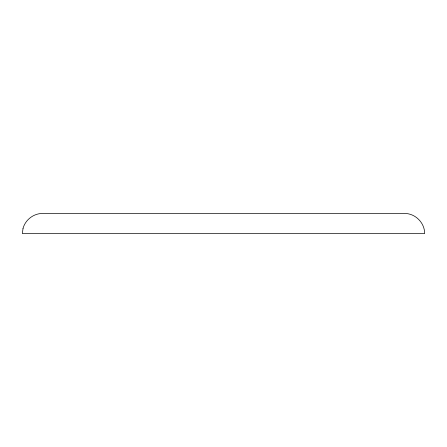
<?xml version="1.0" encoding="UTF-8"?>
<svg xmlns="http://www.w3.org/2000/svg" width="447" height="447" viewBox="0 0 447 447"><rect width="100%" height="100%" fill="white"/><g stroke="black" fill="none" stroke-linecap="round" stroke-linejoin="round"><path stroke-width="0.67" d="M23.037 228.35L22.35 233.557L424.65 233.557C424.717 222.79 415.302 213.375 404.535 213.442L42.465 213.442C33.575 213.493 25.384 219.773 23.037 228.35"/></g></svg>
